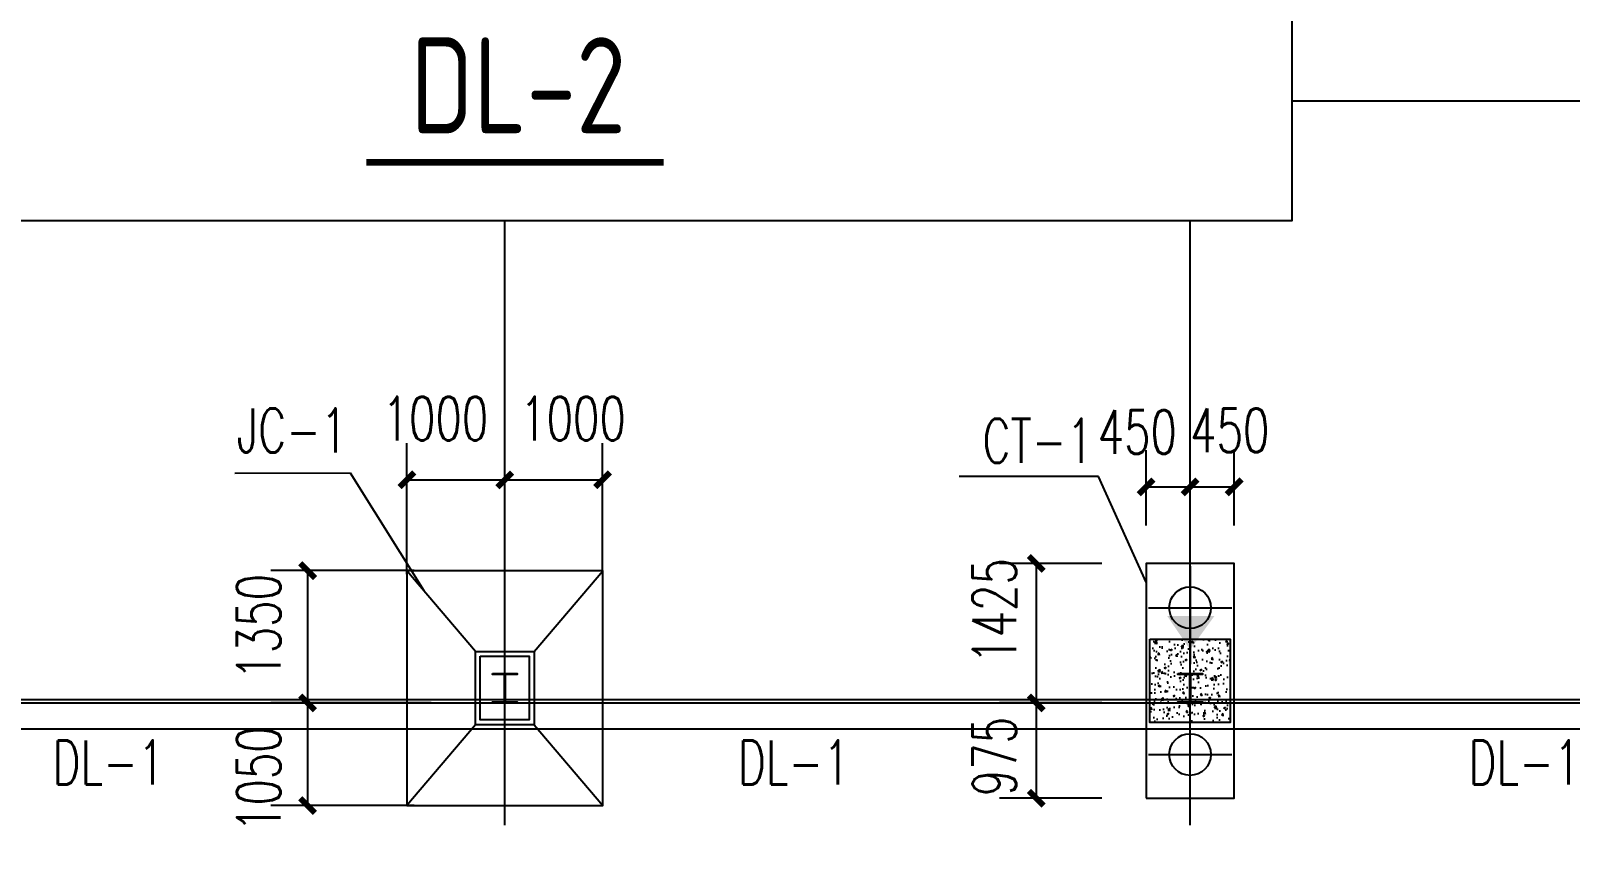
# Model space of a CAD drawing. Extents: x 180850 to 1399066, y 48356 to 327880.
# Drawn here: x 343683 to 359407, y 156989 to 165310 of the extents above; entities that cross this region are included whole.
import ezdxf

# ---------------------------------------------------------------- set-up
doc = ezdxf.new("R2010")
doc.units = 0
doc.header["$LTSCALE"] = 1000
for name, color, linetype in [('AXIS', 3, 'Continuous'), ('BASE_DE', 7, 'Continuous'), ('DIM_LEAD', 3, 'Continuous'), ('DIM_SYMB', 3, 'Continuous'), ('DOTE', 1, 'Continuous'), ('GZ', 50, 'Continuous'), ('PUB_HATCH', 8, 'Continuous'), ('PUB_TEXT', 7, 'Continuous'), ('YCX', 90, 'Continuous'), ('承台', 2, 'Continuous'), ('桩', 201, 'Continuous')]:
    doc.layers.add(name, color=color, linetype=linetype)
doc.styles.add('_TCH_DIM_T3', font='SIMPLEX', dxfattribs={"width": 0.705882, "bigfont": 'GBCBIG'})
doc.styles.add('C', font='tssdeng.shx', dxfattribs={"height": 3, "bigfont": 'tssdchn.shx'})
doc.dimstyles.new('_TCH_ARCH&&150', dxfattribs={"dimtxt": 446.25, "dimasz": 150, "dimexe": 375, "dimexo": 450, "dimgap": 189.375, "dimtad": 1, "dimdec": 0, "dimzin": 0, "dimdsep": 46, "dimtxsty": '_TCH_DIM_T3', "dimblk": 'ARCHTICK', "dimcen": 0.09, "dimclrd": 3, "dimclre": 3, "dimclrt": 7, "dimazin": 2, "dimtfac": 1, "dimtdec": 0, "dimtix": 1, "dimtmove": 2, "dimatfit": 3, "dimfxl": 1, "dimtolj": 1, "dimtzin": 0, "dimarcsym": 0})
doc.dimstyles.new('TCH_150_1', dxfattribs={"dimtxt": 446.25, "dimasz": 150, "dimexe": 375, "dimexo": 450, "dimgap": 189.375, "dimtad": 1, "dimdec": 0, "dimzin": 0, "dimdsep": 46, "dimtxsty": '_TCH_DIM_T3', "dimblk": 'ARCHTICK', "dimcen": 0.09, "dimclrd": 256, "dimclre": 256, "dimclrt": 7, "dimazin": 2, "dimtfac": 1, "dimtdec": 0, "dimtix": 1, "dimtmove": 2, "dimatfit": 3, "dimfxl": 1, "dimtolj": 1, "dimtzin": 0, "dimarcsym": 0})

# ---------------------------------------------------------------- blocks, each defined once
blk = doc.blocks.new('A$C0D6F3731')
at = {"layer": 'GZ'}
for points in [[(27525, 300), (27775, 300), (27775, 290), (27657, 290), (27653, 285), (27653, 15), (27657, 10), (27775, 10), (27775, 0), (27525, 0), (27525, 10), (27643, 10), (27647, 14), (27647, 285), (27643, 290), (27525, 290), (27525, 300)], [(34525, 300), (34775, 300), (34775, 290), (34657, 290), (34653, 285), (34653, 15), (34657, 10), (34775, 10), (34775, 0), (34525, 0), (34525, 10), (34643, 10), (34647, 14), (34647, 285), (34643, 290), (34525, 290), (34525, 300)]]:
    blk.add_lwpolyline(points, close=True, dxfattribs=at)
blk = doc.blocks.new('_ArchTick')
at = {"color": 0, "linetype": 'ByBlock', "const_width": 0.4}
blk.add_lwpolyline([(-0.5, -0.5), (0.5, 0.5)], dxfattribs=at)
blk = doc.blocks.new('*D1453')
at = {"color": 3, "lineweight": -2, "transparency": 16777216}
for p, q in [((355075, 160254), (355075, 161025)), ((355525, 160254), (355525, 161025)), ((355075, 160650), (355525, 160650))]:
    blk.add_line(p, q, dxfattribs=at)
at = {"layer": 'Defpoints', "color": 0, "transparency": 16777216}
for p in [(355525, 160650), (355075, 159804), (355525, 159804)]:
    blk.add_point(p, dxfattribs=at)
at = {"color": 3, "lineweight": -2, "transparency": 16777216, "xscale": 150, "yscale": 150, "zscale": 150, "rotation": 180}
blk.add_blockref('_ArchTick', (355075, 160650), dxfattribs=at)
at = {"color": 3, "lineweight": -2, "transparency": 16777216, "xscale": 150, "yscale": 150, "zscale": 150}
blk.add_blockref('_ArchTick', (355525, 160650), dxfattribs=at)
at = {"color": 7, "transparency": 16777216, "insert": (354985, 161210), "char_height": 446.2, "attachment_point": 5, "style": '_TCH_DIM_T3'}
blk.add_mtext('\\A1;450', dxfattribs=at)
blk = doc.blocks.new('*D1454')
at = {"color": 3, "lineweight": -2, "transparency": 16777216}
for p, q in [((355525, 160254), (355525, 161025)), ((355975, 160254), (355975, 161025)), ((355525, 160650), (355975, 160650))]:
    blk.add_line(p, q, dxfattribs=at)
at = {"layer": 'Defpoints', "color": 0, "transparency": 16777216}
for p in [(355975, 160650), (355525, 159804), (355975, 159804)]:
    blk.add_point(p, dxfattribs=at)
at = {"color": 3, "lineweight": -2, "transparency": 16777216, "xscale": 150, "yscale": 150, "zscale": 150, "rotation": 180}
blk.add_blockref('_ArchTick', (355525, 160650), dxfattribs=at)
at = {"color": 3, "lineweight": -2, "transparency": 16777216, "xscale": 150, "yscale": 150, "zscale": 150}
blk.add_blockref('_ArchTick', (355975, 160650), dxfattribs=at)
at = {"color": 7, "transparency": 16777216, "insert": (355930, 161227), "char_height": 446.2, "attachment_point": 5, "style": '_TCH_DIM_T3'}
blk.add_mtext('\\A1;450', dxfattribs=at)
blk = doc.blocks.new('*D1455')
at = {"color": 3, "lineweight": -2, "transparency": 16777216}
for p, q in [((354624, 158443), (353578, 158443)), ((353953, 158443), (353953, 157468)), ((354624, 157468), (353578, 157468))]:
    blk.add_line(p, q, dxfattribs=at)
at = {"layer": 'Defpoints', "color": 0, "transparency": 16777216}
for p in [(355074, 158443), (353953, 157468), (355074, 157468)]:
    blk.add_point(p, dxfattribs=at)
at = {"color": 3, "lineweight": -2, "transparency": 16777216, "xscale": 150, "yscale": 150, "zscale": 150}
for p, rotation in [((353953, 158443), 90), ((353953, 157468), 270)]:
    blk.add_blockref('_ArchTick', p, dxfattribs=dict(at, rotation=rotation))
at = {"color": 7, "transparency": 16777216, "insert": (353526, 157894), "char_height": 446.2, "attachment_point": 5, "rotation": 90, "style": '_TCH_DIM_T3'}
blk.add_mtext('\\A1;975', dxfattribs=at)
blk = doc.blocks.new('*D1456')
at = {"color": 3, "lineweight": -2, "transparency": 16777216}
for p, q in [((354624, 159868), (353578, 159868)), ((353953, 159868), (353953, 158443)), ((354624, 158443), (353578, 158443))]:
    blk.add_line(p, q, dxfattribs=at)
at = {"layer": 'Defpoints', "color": 0, "transparency": 16777216}
for p in [(355074, 159868), (353953, 158443), (355074, 158443)]:
    blk.add_point(p, dxfattribs=at)
at = {"color": 3, "lineweight": -2, "transparency": 16777216, "xscale": 150, "yscale": 150, "zscale": 150}
for p, rotation in [((353953, 159868), 90), ((353953, 158443), 270)]:
    blk.add_blockref('_ArchTick', p, dxfattribs=dict(at, rotation=rotation))
at = {"color": 7, "transparency": 16777216, "insert": (353526, 159382), "char_height": 446.2, "attachment_point": 5, "rotation": 90, "style": '_TCH_DIM_T3'}
blk.add_mtext('\\A1;1425', dxfattribs=at)
blk = doc.blocks.new('*D1535')
at = {"layer": 'AXIS', "linetype": 'ByBlock', "lineweight": -2, "transparency": 16777216}
for p, q in [((347524, 159757), (347524, 161097)), ((348524, 159757), (348524, 161097)), ((347524, 160722), (348524, 160722))]:
    blk.add_line(p, q, dxfattribs=at)
at = {"layer": 'Defpoints', "color": 0, "linetype": 'ByBlock', "transparency": 16777216}
for p in [(348524, 160722), (347524, 159307), (348524, 159307)]:
    blk.add_point(p, dxfattribs=at)
at = {"layer": 'AXIS', "linetype": 'ByBlock', "lineweight": -2, "transparency": 16777216, "xscale": 150, "yscale": 150, "zscale": 150, "rotation": 180}
blk.add_blockref('_ArchTick', (347524, 160722), dxfattribs=at)
at = {"layer": 'AXIS', "linetype": 'ByBlock', "lineweight": -2, "transparency": 16777216, "xscale": 150, "yscale": 150, "zscale": 150}
blk.add_blockref('_ArchTick', (348524, 160722), dxfattribs=at)
at = {"layer": 'AXIS', "color": 7, "linetype": 'ByBlock', "transparency": 16777216, "insert": (347816, 161348), "char_height": 446.2, "attachment_point": 5, "style": '_TCH_DIM_T3'}
blk.add_mtext('\\A1;1000', dxfattribs=at)
blk = doc.blocks.new('*D1536')
at = {"layer": 'AXIS', "linetype": 'ByBlock', "lineweight": -2, "transparency": 16777216}
for p, q in [((347599, 159794), (346136, 159794)), ((346511, 158443), (346511, 159794)), ((347774, 158443), (346136, 158443))]:
    blk.add_line(p, q, dxfattribs=at)
at = {"layer": 'Defpoints', "color": 0, "linetype": 'ByBlock', "transparency": 16777216}
for p in [(346511, 159794), (348049, 159794), (348224, 158443)]:
    blk.add_point(p, dxfattribs=at)
at = {"layer": 'AXIS', "linetype": 'ByBlock', "lineweight": -2, "transparency": 16777216, "xscale": 150, "yscale": 150, "zscale": 150}
for p, rotation in [((346511, 159794), 90), ((346511, 158443), 270)]:
    blk.add_blockref('_ArchTick', p, dxfattribs=dict(at, rotation=rotation))
at = {"layer": 'AXIS', "color": 7, "linetype": 'ByBlock', "transparency": 16777216, "insert": (346011, 159220), "char_height": 446.2, "attachment_point": 5, "rotation": 90, "style": '_TCH_DIM_T3'}
blk.add_mtext('\\A1;1350', dxfattribs=at)
blk = doc.blocks.new('*D1537')
at = {"layer": 'AXIS', "linetype": 'ByBlock', "lineweight": -2, "transparency": 16777216}
for p, q in [((347774, 158443), (346136, 158443)), ((346511, 157394), (346511, 158443)), ((347599, 157394), (346136, 157394))]:
    blk.add_line(p, q, dxfattribs=at)
at = {"layer": 'Defpoints', "color": 0, "linetype": 'ByBlock', "transparency": 16777216}
for p in [(346511, 158443), (348224, 158443), (348049, 157394)]:
    blk.add_point(p, dxfattribs=at)
at = {"layer": 'AXIS', "linetype": 'ByBlock', "lineweight": -2, "transparency": 16777216, "xscale": 150, "yscale": 150, "zscale": 150}
for p, rotation in [((346511, 158443), 90), ((346511, 157394), 270)]:
    blk.add_blockref('_ArchTick', p, dxfattribs=dict(at, rotation=rotation))
at = {"layer": 'AXIS', "color": 7, "linetype": 'ByBlock', "transparency": 16777216, "insert": (346011, 157664), "char_height": 446.2, "attachment_point": 5, "rotation": 90, "style": '_TCH_DIM_T3'}
blk.add_mtext('\\A1;1050', dxfattribs=at)
blk = doc.blocks.new('*D1538')
at = {"layer": 'AXIS', "linetype": 'ByBlock', "lineweight": -2, "transparency": 16777216}
for p, q in [((348524, 159757), (348524, 161097)), ((349524, 159757), (349524, 161097)), ((348524, 160722), (349524, 160722))]:
    blk.add_line(p, q, dxfattribs=at)
at = {"layer": 'Defpoints', "color": 0, "linetype": 'ByBlock', "transparency": 16777216}
for p in [(349524, 160722), (348524, 159307), (349524, 159307)]:
    blk.add_point(p, dxfattribs=at)
at = {"layer": 'AXIS', "linetype": 'ByBlock', "lineweight": -2, "transparency": 16777216, "xscale": 150, "yscale": 150, "zscale": 150, "rotation": 180}
blk.add_blockref('_ArchTick', (348524, 160722), dxfattribs=at)
at = {"layer": 'AXIS', "linetype": 'ByBlock', "lineweight": -2, "transparency": 16777216, "xscale": 150, "yscale": 150, "zscale": 150}
blk.add_blockref('_ArchTick', (349524, 160722), dxfattribs=at)
at = {"layer": 'AXIS', "color": 7, "linetype": 'ByBlock', "transparency": 16777216, "insert": (349221, 161348), "char_height": 446.2, "attachment_point": 5, "style": '_TCH_DIM_T3'}
blk.add_mtext('\\A1;1000', dxfattribs=at)

msp = doc.modelspace()

# ---------------------------------------------------------------- hatches: boundary and pattern name
at = {"layer": 'PUB_HATCH', "linetype": 'ByBlock', "ltscale": 0.1}
h = msp.add_hatch(dxfattribs=at)
h.set_pattern_fill('AR-CONC', color=8, scale=100)
h.set_pattern_definition([(50, (-1585554.8, -493647.52), (182.184669, -15.939086), [19.05, -209.55]), (355, (-1585554.8, -493647.52), (-35.242826, 191.056643), [15.24, -167.64]), (100.451, (-1585539.62, -493648.84), (146.942502, 175.116688), [16.19, -178.09]), (46.1842, (-1585554.8, -493596.72), (271.07904, -42.042328), [28.575, -314.325]), (96.6356, (-1585532.2, -493600.22), (237.404234, 247.425556), [24.285, -267.135]), (351.184, (-1585554.8, -493596.72), (237.404606, 247.425118), [22.86, -251.46]), (21, (-1585529.4, -493609.42), (151.61488, -102.265519), [19.05, -209.55]), (326, (-1585529.4, -493609.42), (61.802028, 184.187966), [15.24, -167.64]), (71.4514, (-1585516.76, -493617.94), (213.416491, 81.922858), [16.19, -178.09]), (37.5, (-1585554.8, -493647.516), (3.0886033, 84.5550389), [0, -165.608, 0, -170.18, 0, -168.275]), (7.5, (-1585554.8, -493647.52), (66.8196625, 100.180575), [0, -97.028, 0, -161.798, 0, -64.135]), (327.5, (-1585611.44, -493647.516), (135.5905952, -5.728744), [0, -63.5, 0, -198.12, 0, -262.89]), (317.5, (-1585636.84, -493647.52), (148.1291814, 25.426491), [0, -82.55, 0, -131.572, 0, -186.69])])
h.paths.add_polyline_path([(355934.51, 158243.1), (355114.51, 158242.97), (355114.51, 159093.23), (355934.51, 159093.35)])

# ---------------------------------------------------------------- linework, layer by layer
for p, q in [((348224.5, 158968.67), (347524.5, 159793.67)), ((348824.5, 158968.67), (349524.5, 159793.67)), ((348824.5, 158668.67), (348824.5, 158668.67)), ((348224.5, 158218.67), (347524.5, 157393.67)), ((348824.5, 158218.67), (349524.5, 157393.67))]:
    msp.add_line(p, q)
for points in [[(320604.5, 209413.5), (370644.5, 209413.5), (370644.5, 158173.5), (320604.5, 158173.5)], [(320904.5, 209113.5), (370344.5, 209113.5), (370344.5, 158473.5), (320904.5, 158473.5)], [(332938.5, 178206), (356564.25, 178206), (356564.25, 163367.03), (332938.5, 163367.03)], [(347524.5, 157393.67), (349524.5, 157393.67), (349524.5, 159793.67), (347524.5, 159793.67)]]:
    msp.add_lwpolyline(points, close=True)
at = {"layer": 'BASE_DE'}
msp.add_lwpolyline([(355114.51, 159093.23), (355934.51, 159093.35), (355934.51, 158243.1), (355114.51, 158242.97)], close=True, dxfattribs=at)
at = {"layer": 'DIM_LEAD'}
for p, q in [((354587.61, 160755.81), (353165.9, 160755.81)), ((355074.5, 159675.51), (354587.61, 160755.81))]:
    msp.add_line(p, q, dxfattribs=at)
at = {"layer": 'DIM_SYMB', "const_width": 70}
msp.add_lwpolyline([(347108.78, 163965.5), (350147.22, 163965.5)], dxfattribs=at)
at = {"layer": 'DOTE'}
for p, q in [((356564.25, 164593.5), (371624.5, 164593.5)), ((348524.5, 157193.5), (348524.5, 163367.03)), ((355524.5, 157193.5), (355524.5, 163367.03)), ((319624.5, 158443.5), (371624.5, 158443.5))]:
    msp.add_line(p, q, dxfattribs=at)
at = {"layer": 'PUB_TEXT', "color": 5}
msp.add_solid([(355774.07, 159332.03), (355524.5, 158987.5), (355290.27, 159332.03)], dxfattribs=at)
at = {"layer": 'YCX'}
for p, q in [((345765.63, 160790.78), (346944.26, 160793.81)), ((346944.26, 160793.81), (347697.2, 159590.46))]:
    msp.add_line(p, q, dxfattribs=at)
at = {"layer": '承台', "color": 6}
msp.add_line((348824.5, 158668.67), (348824.5, 158668.67), dxfattribs=at)
at = {"layer": '承台'}
msp.add_lwpolyline([(355074.52, 157468.23), (355974.52, 157468.23), (355974.52, 159868.23), (355074.52, 159868.23)], close=True, dxfattribs=at)
at = {"layer": '承台', "color": 6}
for points in [[(348224.5, 158968.67), (348824.5, 158968.67), (348824.5, 158218.67), (348224.5, 158218.67)], [(348274.5, 158918.67), (348774.5, 158918.67), (348774.5, 158268.67), (348274.5, 158268.67)]]:
    msp.add_lwpolyline(points, close=True, dxfattribs=at)
at = {"layer": '桩'}
for p, q in [((355524.5, 159841.24), (355524.5, 158839.24)), ((355098.5, 159415.24), (355950.5, 159415.24)), ((355524.5, 157536.74), (355524.5, 158293.74)), ((355098.5, 157915.24), (355950.5, 157915.24))]:
    msp.add_line(p, q, dxfattribs=at)
for centre in [(355524.5, 159415.24), (355524.5, 157915.24)]:
    msp.add_circle(centre, 213, dxfattribs=at)

# ---------------------------------------------------------------- block references
msp.add_blockref('A$C0D6F3731', (320874.5, 158443.5))

# ---------------------------------------------------------------- texts
at = {"layer": 'PUB_TEXT', "style": 'C', "width": 0.8}
msp.add_text('DL-2', height=980, dxfattribs=at).set_placement((347561.37, 164263.49))
at = {"layer": 'YCX', "style": '_TCH_DIM_T3', "width": 0.705882}
for s, p in [('JC-1', (345786.97, 161002.24)), ('CT-1', (353404.97, 160895.8))]:
    msp.add_text(s, height=450, dxfattribs=at).set_placement(p)
at = {"layer": '承台', "color": 6, "style": '_TCH_DIM_T3', "width": 0.705882}
for p in [(343905.99, 157609.43), (350905.99, 157609.43), (358368.99, 157609.43)]:
    msp.add_text('DL-1', height=450, dxfattribs=at).set_placement(p)

# ---------------------------------------------------------------- dimensions: what is measured, and where the dimension line sits
for base, p1, p2, picture, middle in [((355524.52, 160649.56), (355074.52, 159804), (355524.52, 159804), '*D1453', (354984.53, 161210.07)), ((355974.52, 160649.56), (355524.52, 159804), (355974.52, 159804), '*D1454', (355929.9, 161226.71))]:
    dim = msp.add_linear_dim(base=base, p1=p1, p2=p2, dimstyle='_TCH_ARCH&&150')
    dim.commit()
    dim.dimension.update_dxf_attribs({"geometry": picture, "text_midpoint": middle, "dimtype": 160})
for base, p1, p2, picture, middle in [((353953.21, 158443.5), (355074.5, 159868.23), (355074.5, 158443.5), '*D1456', (353526, 159381.76)), ((353953.21, 157468.23), (355074.5, 158443.5), (355074.5, 157468.23), '*D1455', (353526, 157893.7))]:
    dim = msp.add_linear_dim(base=base, p1=p1, p2=p2, angle=90, dimstyle='_TCH_ARCH&&150')
    dim.commit()
    dim.dimension.update_dxf_attribs({"geometry": picture, "text_midpoint": middle, "dimtype": 160})
at = {"layer": 'AXIS', "linetype": 'ByBlock'}
for base, p1, p2, picture, middle in [((348524.5, 160721.65), (347524.5, 159307.5), (348524.5, 159307.5), '*D1535', (347816.45, 161347.82)), ((349524.5, 160721.65), (348524.5, 159307.5), (349524.5, 159307.5), '*D1538', (349221.42, 161347.82))]:
    dim = msp.add_linear_dim(base=base, p1=p1, p2=p2, dimstyle='TCH_150_1', dxfattribs=at)
    dim.commit()
    dim.dimension.update_dxf_attribs({"geometry": picture, "text_midpoint": middle, "dimtype": 160})
for base, p1, p2, picture, middle in [((346511.08, 159793.67), (348224.5, 158443.5), (348049.5, 159793.67), '*D1536', (346011.08, 159219.87)), ((346511.08, 158443.5), (348049.5, 157393.67), (348224.5, 158443.5), '*D1537', (346011.08, 157664.37))]:
    dim = msp.add_linear_dim(base=base, p1=p1, p2=p2, angle=270, dimstyle='TCH_150_1', dxfattribs=at)
    dim.commit()
    dim.dimension.update_dxf_attribs({"geometry": picture, "text_midpoint": middle, "dimtype": 160})

doc.saveas('drawing.dxf')
